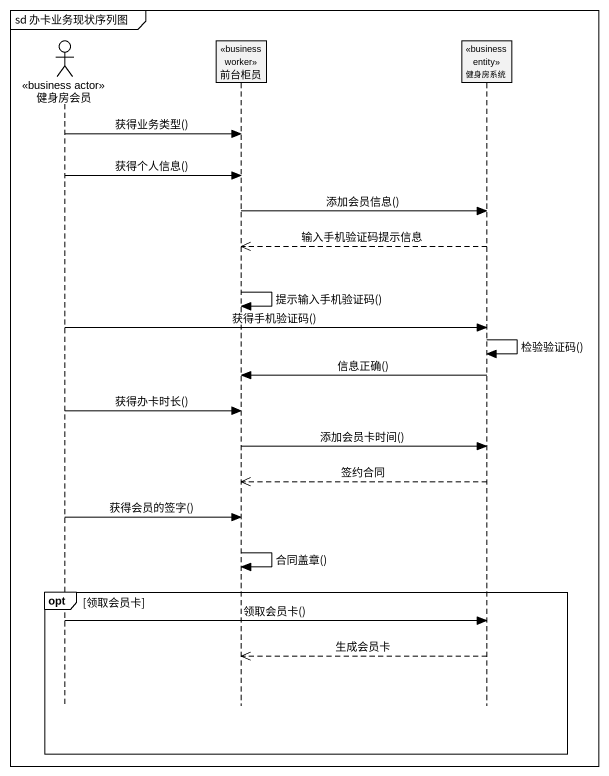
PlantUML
@startuml
mainframe sd 办卡业务现状序列图
hide footbox
actor 健身房会员 <<business actor>>
participant 前台柜员 <<business worker>>
participant 健身房系统 <<business entity>>

健身房会员 -> 前台柜员 : 获得业务类型()
健身房会员 -> 前台柜员 : 获得个人信息()
前台柜员 -> 健身房系统 : 添加会员信息()
健身房系统 -->> 前台柜员 : 输入手机验证码提示信息
前台柜员 -> 前台柜员 : 提示输入手机验证码()
健身房会员 -> 健身房系统 : 获得手机验证码()
健身房系统 -> 健身房系统 : 检验验证码()
健身房系统 -> 前台柜员 : 信息正确()
健身房会员 -> 前台柜员 : 获得办卡时长()
前台柜员 -> 健身房系统 : 添加会员卡时间()
健身房系统 -->> 前台柜员 : 签约合同
健身房会员 -> 前台柜员 : 获得会员的签字()
前台柜员 -> 前台柜员 : 合同盖章()
opt 领取会员卡
  健身房会员 -> 健身房系统 : 领取会员卡()
  健身房系统 -->> 前台柜员 : 生成会员卡
end
@enduml
